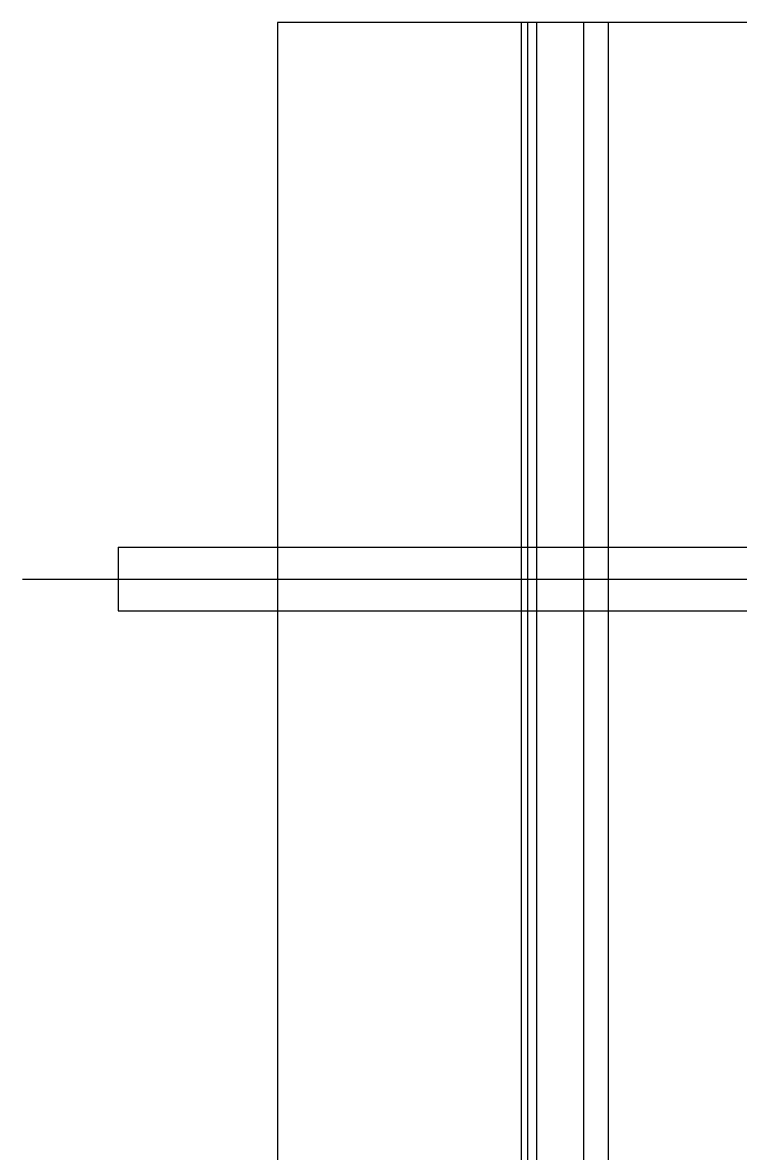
# Model space of a CAD drawing. Header units: millimetres. Extents: x 0 to 190005487, y 0 to 455456909.
# Drawn here: x 90257.5 to 90370.2, y 28219.4 to 28396.9 of the extents above; entities that cross this region are included whole.
import ezdxf

# ---------------------------------------------------------------- set-up
doc = ezdxf.new("R2010")
doc.units = ezdxf.units.MM
doc.header["$LTSCALE"] = 400
doc.header["$MEASUREMENT"] = 0
doc.linetypes.add('ACAD_ISO04W100', pattern=[30, 24, -3, 0, -3])
doc.linetypes.add('CEN', pattern=[35, 30, -2, 1, -2])
doc.layers.get('0').update_dxf_attribs({"linetype": 'CONTINUOUS'})
doc.layers.add('cen', color=1, linetype='ACAD_ISO04W100')

# ---------------------------------------------------------------- blocks, each defined once
blk = doc.blocks.new('A$C643E1396')
at = {"color": 3}
for p, q in [((938.44, 4243.59, 5.64), (938.44, 468.5, 5.64)), ((1013.45, 4243.59, 5.64), (938.44, 4243.59, 5.64)), ((913.44, 4161.26, 5.64), (938.44, 4161.26, 5.66)), ((913.44, 4161.26, 5.64), (913.44, 4151.26, 5.64)), ((938.44, 4161.26, 5.66), (2188.51, 4161.26, 27.83)), ((913.44, 4151.26, 5.64), (938.44, 4151.26, 5.66)), ((938.44, 4151.26, 5.66), (2188.51, 4151.26, 27.83))]:
    blk.add_line(p, q, dxfattribs=at)
at = {"color": 4}
for p, q in [((976.71, 4243.59, 5.64), (976.71, 468.5, 5.64)), ((989.84, 4243.59, 5.64), (976.71, 4243.59, 5.64)), ((977.71, 4243.59, 5.64), (977.71, 468.5, 5.64)), ((979.12, 4243.59, 5.64), (979.12, 468.5, 5.64)), ((986.47, 4243.59, 5.64), (986.47, 468.5, 5.64)), ((990.34, 4243.59, 5.64), (990.34, 468.5, 5.64))]:
    blk.add_line(p, q, dxfattribs=at)
at = {"layer": 'cen', "linetype": 'CEN'}
blk.add_line((898.44, 4156.26, 5.64), (2301.01, 4156.26, 173.53), dxfattribs=at)

msp = doc.modelspace()

# ---------------------------------------------------------------- block references
msp.add_blockref('A$C643E1396', (89359.04, 24153.29))

doc.saveas('drawing.dxf')
